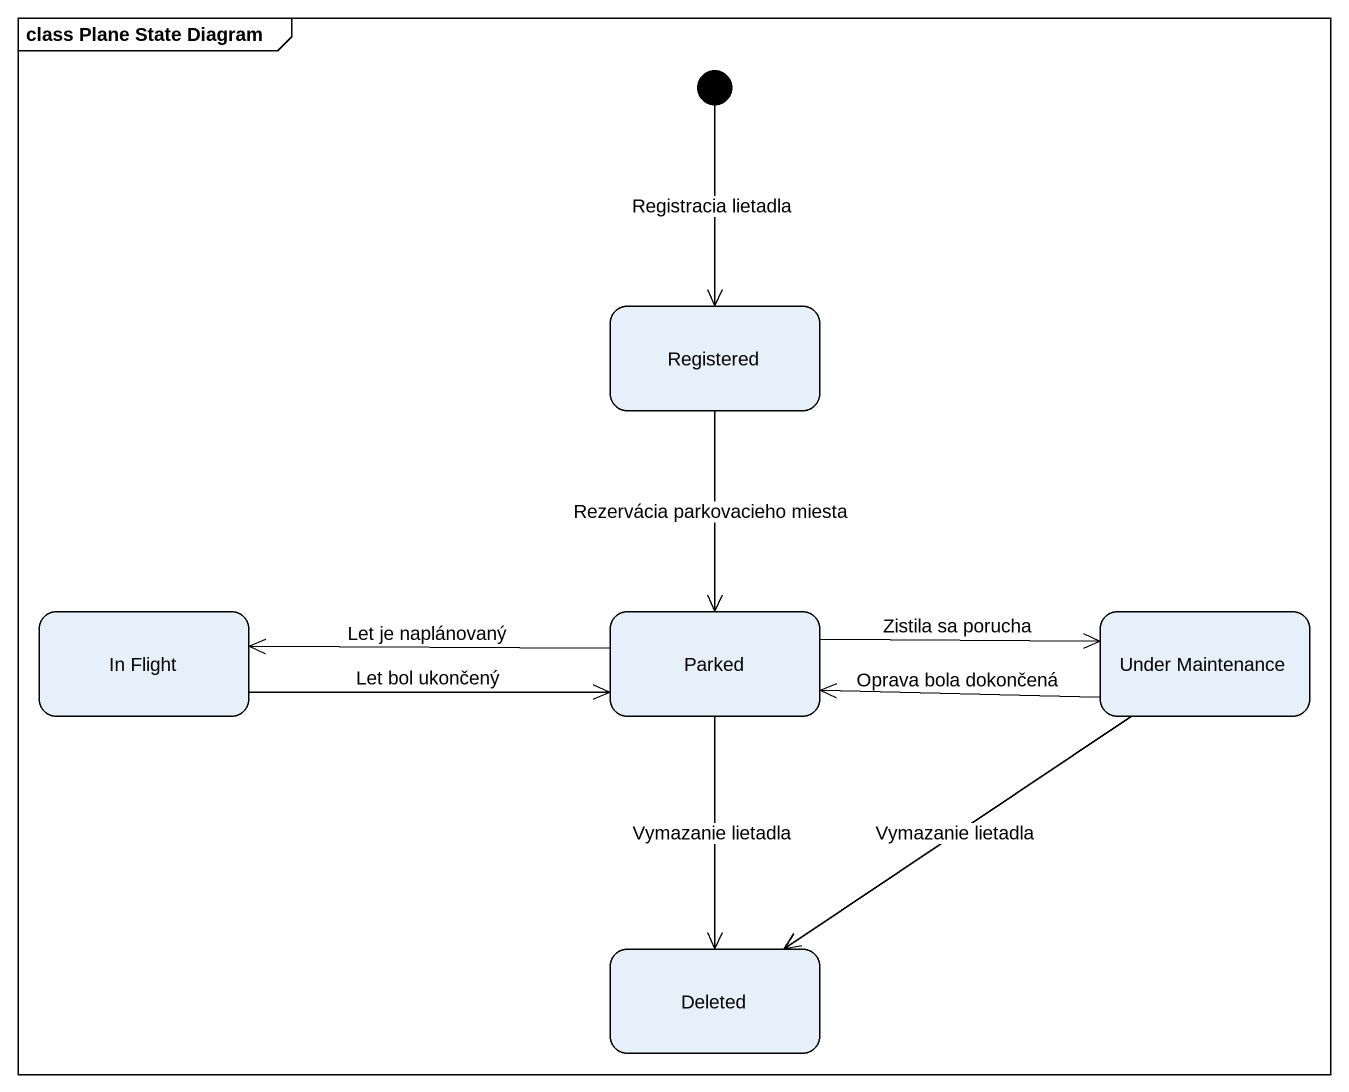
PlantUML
@startuml
mainframe class Plane State Diagram
hide empty description
state Registered
state "In Flight" as In_Flight
state Parked
state "Under Maintenance" as Under_Maintenance
state Deleted
[*] --> Registered : Registracia lietadla
Registered --> Parked : Rezervácia parkovacieho miesta
In_Flight -right-> Parked : Let bol ukončený
Parked -left-> In_Flight : Let je naplánovaný
Parked -right-> Under_Maintenance : Zistila sa porucha
Parked --> Deleted : Vymazanie lietadla
Under_Maintenance -left-> Parked : Oprava bola dokončená
Under_Maintenance --> Deleted : Vymazanie lietadla
@enduml
